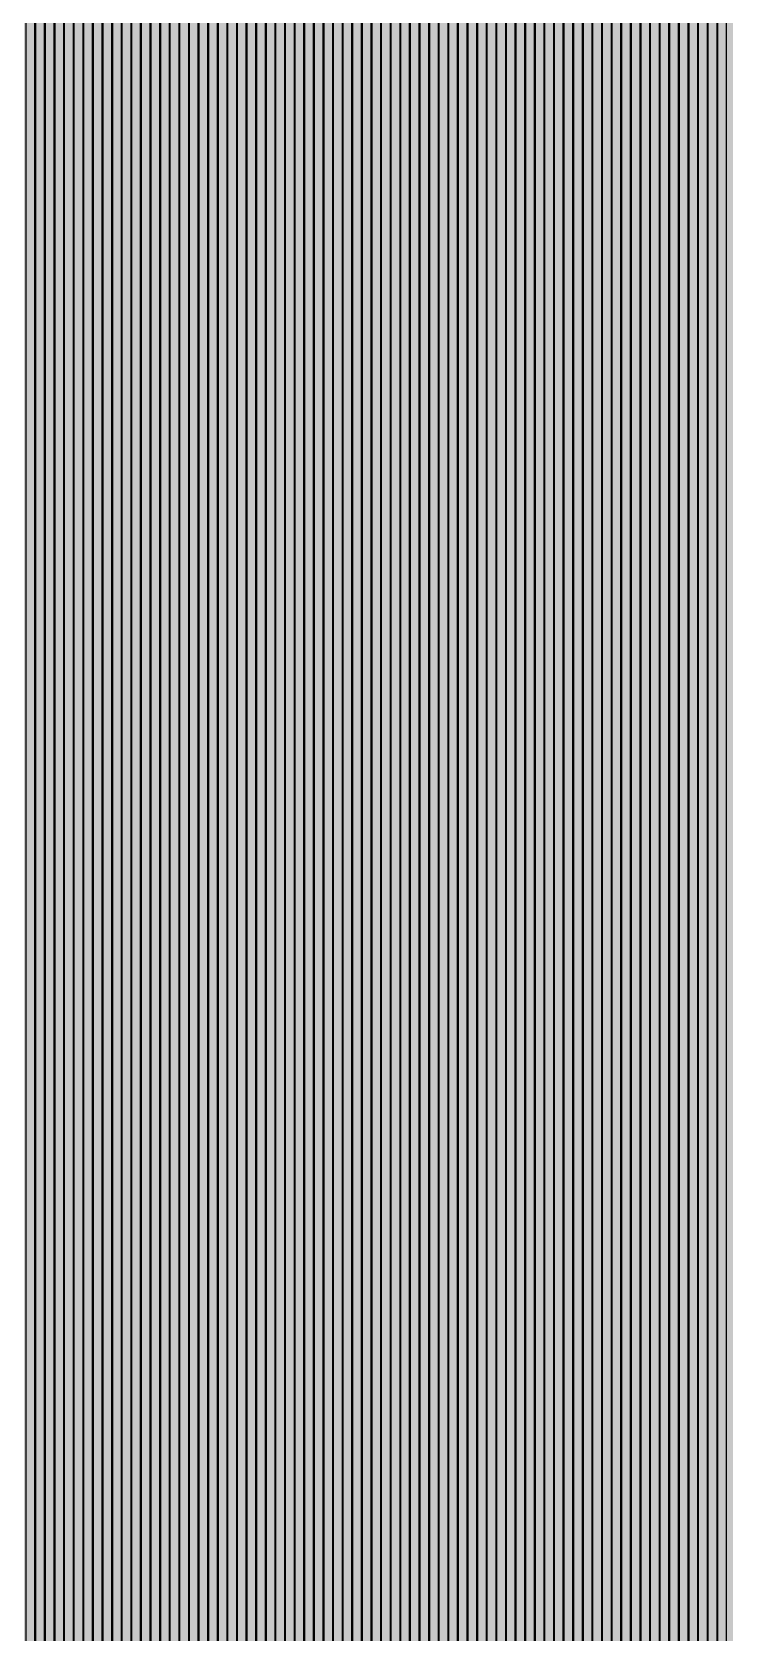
# Model space of a CAD drawing. Header units: metres. Extents: x -7231 to 10969, y -37556 to 1873.
# Drawn here: x 2016 to 2304, y -31537 to -30870 of the extents above; entities that cross this region are included whole.
import ezdxf

# ---------------------------------------------------------------- set-up
doc = ezdxf.new("R2010")
doc.units = ezdxf.units.M
for name, color, linetype in [('Metal1', 4, 'CONTINUOUS'), ('Metal2', 3, 'CONTINUOUS'), ('Polyimide', 7, 'CONTINUOUS')]:
    doc.layers.add(name, color=color, linetype=linetype)

msp = doc.modelspace()

# ---------------------------------------------------------------- hatches: boundary and pattern name
at = {"layer": 'Polyimide'}
msp.add_hatch(color=7, dxfattribs=at).paths.add_polyline_path([(4065.69, -468), (4066.67, -501.99), (4068.51, -535.99), (4071.41, -569.99), (4075.54, -603.99), (4081.04, -637.99), (4088.01, -671.99), (4096.52, -705.98), (4106.62, -739.98), (4118.33, -773.98), (4131.63, -807.98), (4146.49, -841.98), (4162.87, -875.98), (4180.68, -909.97), (4199.83, -943.97), (4220.22, -977.97), (4241.73, -1011.97), (4264.21, -1045.97), (4287.52, -1079.96), (4311.51, -1113.96), (4336.01, -1147.96), (4360.86, -1181.96), (4385.88, -1215.96), (4410.89, -1249.96), (4435.74, -1283.95), (4460.24, -1317.95), (4484.23, -1351.95), (4507.54, -1385.95), (4530.02, -1419.95), (4551.53, -1453.94), (4571.92, -1487.94), (4591.07, -1521.94), (4608.88, -1555.94), (4625.26, -1589.94), (4640.12, -1623.94), (4653.42, -1657.93), (4665.13, -1691.93), (4675.23, -1725.93), (4683.74, -1759.93), (4690.71, -1793.93), (4696.21, -1827.93), (4700.34, -1861.92), (4703.24, -1895.92), (4705.08, -1929.92), (4706.06, -1963.92), (4706.44, -1997.92), (4706.5, -2031.91), (4706.5, -4793.02), (4709.95, -4838.39), (4720.22, -4882.71), (4737.08, -4924.98), (4760.13, -4964.2), (4788.85, -4999.49), (4822.58, -5030.03), (4860.53, -5055.12), (4901.85, -5074.18), (4901.85, -5074.18), (4970.68, -5105.23), (5034.7, -5145.26), (5092.76, -5193.54), (5143.8, -5249.19), (5186.89, -5311.2), (5221.24, -5378.44), (5246.23, -5449.69), (5261.41, -5523.66), (5266.5, -5599), (5261.41, -5674.34), (5246.23, -5748.31), (5221.24, -5819.56), (5186.89, -5886.8), (5143.8, -5948.81), (5092.76, -6004.46), (5034.7, -6052.74), (4970.68, -6092.77), (4901.85, -6123.82), (4860.53, -6142.88), (4822.58, -6167.97), (4788.85, -6198.51), (4760.13, -6233.8), (4737.08, -6273.02), (4720.22, -6315.29), (4709.95, -6359.61), (4706.5, -6404.98), (4706.5, -9221.52), (4709.95, -9266.88), (4720.22, -9311.21), (4737.08, -9353.47), (4760.13, -9392.7), (4788.85, -9427.98), (4822.58, -9458.52), (4860.53, -9483.61), (4901.85, -9502.67), (4970.68, -9533.72), (5034.7, -9573.75), (5092.76, -9622.03), (5143.8, -9677.68), (5186.89, -9739.69), (5221.24, -9806.94), (5246.23, -9878.19), (5261.41, -9952.16), (5266.5, -10027.49), (5261.41, -10102.83), (5246.23, -10176.8), (5221.24, -10248.05), (5186.89, -10315.3), (5143.8, -10377.31), (5092.76, -10432.96), (5034.7, -10481.24), (4970.68, -10521.27), (4901.85, -10552.32), (4860.53, -10571.38), (4822.58, -10596.46), (4788.85, -10627), (4760.13, -10662.29), (4737.08, -10701.52), (4720.22, -10743.78), (4709.95, -10788.1), (4706.5, -10833.47), (4706.5, -13650.01), (4709.95, -13695.38), (4720.22, -13739.7), (4737.08, -13781.96), (4760.13, -13821.19), (4788.85, -13856.48), (4822.58, -13887.02), (4860.53, -13912.11), (4901.85, -13931.17), (4970.68, -13962.22), (5034.7, -14002.25), (5092.76, -14050.53), (5143.8, -14106.18), (5186.89, -14168.19), (5221.24, -14235.43), (5246.23, -14306.68), (5261.41, -14380.65), (5266.5, -14455.99), (5261.41, -14531.33), (5246.23, -14605.29), (5221.24, -14676.55), (5186.89, -14743.79), (5143.8, -14805.8), (5092.76, -14861.45), (5034.7, -14909.73), (4970.68, -14949.76), (4901.85, -14980.81), (4860.53, -14999.87), (4822.58, -15024.96), (4788.85, -15055.5), (4760.13, -15090.79), (4737.08, -15130.01), (4720.22, -15172.27), (4709.95, -15216.6), (4706.5, -15261.97), (4706.5, -15455.99), (4720.95, -15750.04), (4764.14, -16041.26), (4835.68, -16326.84), (4934.86, -16604.04), (5060.74, -16870.18), (5212.09, -17122.7), (5387.47, -17359.17), (5585.18, -17577.31), (5803.32, -17775.02), (6039.79, -17950.4), (6292.31, -18101.75), (6558.45, -18227.63), (6835.65, -18326.81), (7121.23, -18398.34), (7412.45, -18441.54), (7706.5, -18455.99), (9969.01, -18455.99), (10047.42, -18459.84), (10125.08, -18471.36), (10201.23, -18490.44), (10275.15, -18516.89), (10346.12, -18550.45), (10413.46, -18590.81), (10476.52, -18637.58), (10534.69, -18690.3), (10587.41, -18748.47), (10634.18, -18811.53), (10674.54, -18878.87), (10708.11, -18949.84), (10734.56, -19023.76), (10753.63, -19099.92), (10765.15, -19177.58), (10769.01, -19255.99), (10769.01, -20895.8), (10730.24, -20951.41), (10694.6, -21009.08), (10662.21, -21068.63), (10633.17, -21129.89), (10607.55, -21192.66), (10585.45, -21256.74), (10566.93, -21321.96), (10552.05, -21388.09), (10540.84, -21454.95), (10533.35, -21522.33), (10529.6, -21590.02), (10529.6, -21657.81), (10533.35, -21725.5), (10540.84, -21792.87), (10552.05, -21859.73), (10566.93, -21925.87), (10585.45, -21991.08), (10607.55, -22055.17), (10633.17, -22117.94), (10662.21, -22179.19), (10694.6, -22238.74), (10730.24, -22296.41), (10769.01, -22352.03), (10769.01, -32454.24), (10728.74, -32510.49), (10691.72, -32568.92), (10658.05, -32629.35), (10627.85, -32691.58), (10601.2, -32755.42), (10578.21, -32820.67), (10558.93, -32887.1), (10543.44, -32954.52), (10531.77, -33022.71), (10523.97, -33091.44), (10520.07, -33160.51), (10520.07, -33229.69), (10523.97, -33298.75), (10531.77, -33367.49), (10543.44, -33435.67), (10558.93, -33503.09), (10578.21, -33569.53), (10601.2, -33634.77), (10627.85, -33698.61), (10658.05, -33760.85), (10691.72, -33821.28), (10728.74, -33879.71), (10769.01, -33935.96), (10769.01, -36556), (10765.15, -36634.41), (10753.63, -36712.07), (10734.56, -36788.23), (10708.11, -36862.15), (10674.54, -36933.12), (10634.18, -37000.46), (10587.41, -37063.51), (10534.69, -37121.69), (10476.52, -37174.41), (10413.46, -37221.18), (10346.12, -37261.54), (10275.15, -37295.1), (10201.23, -37321.55), (10125.08, -37340.63), (10047.42, -37352.15), (9969.01, -37356), (-6231.01, -37356), (-6309.42, -37352.15), (-6387.08, -37340.63), (-6463.23, -37321.55), (-6537.15, -37295.1), (-6608.12, -37261.54), (-6675.46, -37221.18), (-6738.52, -37174.41), (-6796.69, -37121.69), (-6849.41, -37063.51), (-6896.18, -37000.46), (-6936.54, -36933.12), (-6970.11, -36862.15), (-6996.56, -36788.23), (-7015.63, -36712.07), (-7027.15, -36634.41), (-7031.01, -36556), (-7031.01, -33936), (-6990.74, -33879.75), (-6953.7, -33821.31), (-6920.03, -33760.88), (-6889.82, -33698.64), (-6863.18, -33634.8), (-6840.18, -33569.55), (-6820.9, -33503.11), (-6805.4, -33435.69), (-6793.74, -33367.49), (-6785.94, -33298.75), (-6782.03, -33229.68), (-6782.03, -33160.5), (-6785.94, -33091.43), (-6793.74, -33022.69), (-6805.4, -32954.5), (-6820.9, -32887.07), (-6840.18, -32820.63), (-6863.18, -32755.39), (-6889.82, -32691.54), (-6920.03, -32629.3), (-6953.7, -32568.87), (-6990.74, -32510.43), (-7031.01, -32454.18), (-7031.01, -22364.83), (-6990.74, -22308.58), (-6953.7, -22250.14), (-6920.03, -22189.71), (-6889.82, -22127.47), (-6863.18, -22063.62), (-6840.18, -21998.38), (-6820.9, -21931.94), (-6805.4, -21864.51), (-6793.74, -21796.32), (-6785.94, -21727.58), (-6782.03, -21658.51), (-6782.03, -21589.33), (-6785.94, -21520.26), (-6793.74, -21451.52), (-6805.4, -21383.32), (-6820.9, -21315.9), (-6840.18, -21249.46), (-6863.18, -21184.21), (-6889.82, -21120.37), (-6920.03, -21058.13), (-6953.7, -20997.7), (-6990.74, -20939.26), (-7031.01, -20883.01), (-7031.01, -19255.99), (-7027.15, -19177.58), (-7015.63, -19099.92), (-6996.56, -19023.76), (-6970.11, -18949.84), (-6936.54, -18878.87), (-6896.18, -18811.53), (-6849.41, -18748.47), (-6796.69, -18690.3), (-6738.52, -18637.58), (-6675.46, -18590.81), (-6608.12, -18550.45), (-6537.15, -18516.89), (-6463.23, -18490.44), (-6387.08, -18471.36), (-6309.42, -18459.84), (-6231.01, -18455.99), (-3968.5, -18455.99), (-3674.45, -18441.54), (-3383.23, -18398.34), (-3097.65, -18326.81), (-2820.45, -18227.63), (-2554.31, -18101.75), (-2301.79, -17950.4), (-2065.32, -17775.02), (-1847.18, -17577.31), (-1649.47, -17359.17), (-1474.09, -17122.7), (-1322.74, -16870.18), (-1196.86, -16604.04), (-1097.68, -16326.84), (-1026.14, -16041.26), (-982.95, -15750.04), (-968.5, -15455.99), (-968.5, -15261.97), (-971.95, -15216.6), (-982.22, -15172.27), (-999.08, -15130.01), (-1022.13, -15090.79), (-1050.85, -15055.5), (-1084.58, -15024.96), (-1122.53, -14999.87), (-1163.85, -14980.81), (-1232.68, -14949.76), (-1296.7, -14909.73), (-1354.76, -14861.45), (-1405.8, -14805.8), (-1448.89, -14743.79), (-1483.24, -14676.55), (-1508.23, -14605.29), (-1523.41, -14531.33), (-1528.5, -14455.99), (-1523.41, -14380.65), (-1508.23, -14306.68), (-1483.24, -14235.43), (-1448.89, -14168.19), (-1405.8, -14106.18), (-1354.76, -14050.53), (-1296.7, -14002.25), (-1232.68, -13962.22), (-1163.85, -13931.17), (-1122.53, -13912.11), (-1084.58, -13887.02), (-1050.85, -13856.48), (-1022.13, -13821.19), (-999.08, -13781.96), (-982.22, -13739.7), (-971.95, -13695.38), (-968.5, -13650.01), (-968.5, -12309.64), (-971.95, -12264.27), (-982.22, -12219.94), (-999.08, -12177.68), (-1022.13, -12138.46), (-1050.85, -12103.17), (-1084.58, -12072.63), (-1122.53, -12047.54), (-1163.85, -12028.48), (-1232.68, -11997.43), (-1296.7, -11957.4), (-1354.76, -11909.12), (-1405.8, -11853.47), (-1448.89, -11791.46), (-1483.24, -11724.22), (-1508.23, -11652.96), (-1523.41, -11579), (-1528.5, -11503.66), (-1523.41, -11428.32), (-1508.23, -11354.35), (-1483.24, -11283.1), (-1448.89, -11215.86), (-1405.8, -11153.85), (-1354.76, -11098.2), (-1296.7, -11049.92), (-1232.68, -11009.89), (-1163.85, -10978.84), (-1122.53, -10959.78), (-1084.58, -10934.69), (-1050.85, -10904.15), (-1022.13, -10868.86), (-999.08, -10829.63), (-982.22, -10787.37), (-971.95, -10743.05), (-968.5, -10697.68), (-968.5, -9357.31), (-971.95, -9311.94), (-982.22, -9267.62), (-999.08, -9225.35), (-1022.13, -9186.13), (-1050.85, -9150.84), (-1084.58, -9120.3), (-1122.53, -9095.21), (-1163.85, -9076.15), (-1163.85, -9076.15), (-1232.68, -9045.1), (-1296.7, -9005.07), (-1354.76, -8956.79), (-1405.8, -8901.14), (-1448.89, -8839.13), (-1483.24, -8771.89), (-1508.23, -8700.64), (-1523.41, -8626.67), (-1528.5, -8551.33), (-1523.41, -8475.99), (-1508.23, -8402.02), (-1483.24, -8330.77), (-1448.89, -8263.53), (-1405.8, -8201.52), (-1354.76, -8145.87), (-1296.7, -8097.59), (-1232.68, -8057.56), (-1163.85, -8026.51), (-1163.85, -8026.51), (-1122.53, -8007.45), (-1084.58, -7982.36), (-1050.85, -7951.82), (-1022.13, -7916.53), (-999.08, -7877.31), (-982.22, -7835.04), (-971.95, -7790.72), (-968.5, -7745.35), (-968.5, -6404.98), (-971.95, -6359.61), (-982.22, -6315.29), (-999.08, -6273.02), (-1022.13, -6233.8), (-1050.85, -6198.51), (-1084.58, -6167.97), (-1122.53, -6142.88), (-1163.85, -6123.82), (-1163.85, -6123.82), (-1232.68, -6092.77), (-1296.7, -6052.74), (-1354.76, -6004.46), (-1405.8, -5948.81), (-1448.89, -5886.8), (-1483.24, -5819.56), (-1508.23, -5748.31), (-1523.41, -5674.34), (-1528.5, -5599), (-1523.41, -5523.66), (-1508.23, -5449.69), (-1483.24, -5378.44), (-1448.89, -5311.2), (-1405.8, -5249.19), (-1354.76, -5193.54), (-1296.7, -5145.26), (-1232.68, -5105.23), (-1163.85, -5074.18), (-1163.85, -5074.18), (-1122.53, -5055.12), (-1084.58, -5030.03), (-1050.85, -4999.49), (-1022.13, -4964.2), (-999.08, -4924.98), (-982.22, -4882.71), (-971.95, -4838.39), (-968.5, -4793.02), (-968.5, -2031.91), (-968.44, -1997.92), (-968.06, -1963.92), (-967.05, -1929.92), (-965.18, -1895.92), (-962.22, -1861.92), (-958.01, -1827.93), (-952.41, -1793.93), (-945.31, -1759.93), (-936.64, -1725.93), (-926.35, -1691.93), (-914.43, -1657.93), (-900.88, -1623.94), (-885.74, -1589.94), (-869.05, -1555.94), (-850.91, -1521.94), (-831.4, -1487.94), (-810.63, -1453.94), (-788.72, -1419.95), (-765.82, -1385.95), (-742.07, -1351.95), (-717.63, -1317.95), (-692.67, -1283.95), (-667.36, -1249.96), (-641.88, -1215.96), (-616.39, -1181.96), (-591.08, -1147.96), (-566.12, -1113.96), (-541.68, -1079.96), (-517.93, -1045.97), (-495.03, -1011.97), (-473.12, -977.97), (-452.35, -943.97), (-432.84, -909.97), (-414.7, -875.98), (-398.01, -841.98), (-382.87, -807.98), (-369.32, -773.98), (-357.4, -739.98), (-347.11, -705.98), (-338.44, -671.99), (-331.34, -637.99), (-325.74, -603.99), (-321.53, -569.99), (-318.57, -535.99), (-316.7, -501.99), (-315.69, -468), (-315.31, -434), (-315.25, -400), (-315.25, 401), (-315.25, 451), (-315.25, 1644), (-270.25, 1644), (-270.03, 1637.13), (-269.35, 1630.29), (-268.23, 1623.52), (-266.67, 1616.82), (-264.68, 1610.25), (-262.26, 1603.82), (-259.42, 1597.56), (-256.18, 1591.5), (-252.55, 1585.67), (-248.55, 1580.08), (-244.19, 1574.77), (-239.5, 1569.75), (-234.48, 1565.06), (-229.17, 1560.7), (-223.58, 1556.7), (-217.75, 1553.07), (-211.69, 1549.83), (-205.43, 1546.99), (-199, 1544.57), (-192.43, 1542.58), (-185.73, 1541.02), (-178.96, 1539.9), (-172.12, 1539.22), (-165.25, 1539), (-158.38, 1539.22), (-151.54, 1539.9), (-144.77, 1541.02), (-138.07, 1542.58), (-131.5, 1544.57), (-125.07, 1546.99), (-118.81, 1549.83), (-112.75, 1553.07), (-106.92, 1556.7), (-101.33, 1560.7), (-96.02, 1565.06), (-91, 1569.75), (-86.31, 1574.77), (-81.95, 1580.08), (-77.95, 1585.67), (-74.32, 1591.5), (-71.08, 1597.56), (-68.24, 1603.82), (-65.82, 1610.25), (-63.83, 1616.82), (-62.27, 1623.52), (-61.15, 1630.29), (-60.47, 1637.13), (-60.25, 1644), (1853, 1644), (1853, 1573), (3815.25, 1573), (3815.46, 1579.54), (3816.11, 1586.05), (3817.17, 1592.51), (3818.66, 1598.88), (3820.56, 1605.14), (3822.86, 1611.27), (3825.56, 1617.23), (3828.65, 1623), (3832.1, 1628.56), (3835.91, 1633.88), (3840.07, 1638.93), (3844.54, 1643.71), (3849.32, 1648.18), (3854.37, 1652.34), (3859.69, 1656.15), (3865.25, 1659.6), (3871.02, 1662.69), (3876.98, 1665.39), (3883.11, 1667.69), (3889.37, 1669.59), (3895.74, 1671.08), (3902.2, 1672.14), (3908.71, 1672.79), (3915.25, 1673), (3921.79, 1672.79), (3928.3, 1672.14), (3934.76, 1671.08), (3941.13, 1669.59), (3947.39, 1667.69), (3953.52, 1665.39), (3959.48, 1662.69), (3965.25, 1659.6), (3970.81, 1656.15), (3976.13, 1652.34), (3981.18, 1648.18), (3985.96, 1643.71), (3990.43, 1638.93), (3994.59, 1633.88), (3998.4, 1628.56), (4001.85, 1623), (4004.94, 1617.23), (4007.64, 1611.27), (4009.94, 1605.14), (4011.84, 1598.88), (4013.33, 1592.51), (4014.39, 1586.05), (4015.04, 1579.54), (4015.25, 1573), (4065.25, 1573), (4065.25, 451), (4065.25, 401), (4065.25, -400), (4065.31, -434), (4065.69, -468)])

# ---------------------------------------------------------------- linework, layer by layer
at = {"layer": 'Metal1'}
for points in [[(2016.75, -19211.95), (2016.75, -36058.28), (2045.72, -36087.25), (8250.78, -36087.25), (8277.1, -36057.18), (8266.5, -35889.34), (8266.5, -35041), (8296.5, -35041), (8296.5, -35889.34), (8285.9, -36060.82), (8252.22, -36090.75), (2044.28, -36090.75), (2013.25, -36059.72), (2013.25, -19211.95)], [(2024.75, -19211.95), (2024.75, -36050.28), (2053.72, -36079.25), (7900.78, -36079.25), (7927.08, -36049.17), (7916.5, -35882.94), (7916.5, -35041), (7946.5, -35041), (7946.5, -35882.94), (7935.92, -36052.83), (7902.22, -36082.75), (2052.28, -36082.75), (2021.25, -36051.72), (2021.25, -19211.95)], [(2032.75, -19211.95), (2032.75, -36042.28), (2061.72, -36071.25), (7550.78, -36071.25), (7577.06, -36041.16), (7566.5, -35876.54), (7566.5, -35041), (7596.5, -35041), (7596.5, -35876.54), (7585.94, -36044.84), (7552.22, -36074.75), (2060.28, -36074.75), (2029.25, -36043.72), (2029.25, -19211.95)], [(2040.75, -19211.95), (2040.75, -36034.28), (2069.72, -36063.25), (7200.78, -36063.25), (7227.04, -36033.15), (7216.5, -35870.14), (7216.5, -35041), (7246.5, -35041), (7246.5, -35870.14), (7235.96, -36036.85), (7202.22, -36066.75), (2068.28, -36066.75), (2037.25, -36035.72), (2037.25, -19211.95)], [(2048.75, -19211.95), (2048.75, -36026.28), (2077.72, -36055.25), (6850.78, -36055.25), (6877.02, -36025.14), (6866.5, -35863.74), (6866.5, -35041), (6896.5, -35041), (6896.5, -35863.74), (6885.98, -36028.86), (6852.22, -36058.75), (2076.28, -36058.75), (2045.25, -36027.72), (2045.25, -19211.95)], [(2056.75, -19211.95), (2056.75, -36018.28), (2085.72, -36047.25), (6500.78, -36047.25), (6527, -36017.13), (6516.5, -35857.34), (6516.5, -35041), (6546.5, -35041), (6546.5, -35857.34), (6536, -36020.87), (6502.22, -36050.75), (2084.28, -36050.75), (2053.25, -36019.72), (2053.25, -19211.95)], [(2064.75, -19211.95), (2064.75, -36010.28), (2093.72, -36039.25), (6150.78, -36039.25), (6176.97, -36009.13), (6166.5, -35850.94), (6166.5, -35041), (6196.5, -35041), (6196.5, -35850.94), (6186.03, -36012.87), (6152.22, -36042.75), (2092.28, -36042.75), (2061.25, -36011.72), (2061.25, -19211.95)], [(2072.75, -19211.95), (2072.75, -36002.28), (2101.72, -36031.25), (5800.78, -36031.25), (5826.95, -36001.12), (5816.5, -35844.54), (5816.5, -35041), (5846.5, -35041), (5846.5, -35844.54), (5836.05, -36004.88), (5802.22, -36034.75), (2100.28, -36034.75), (2069.25, -36003.72), (2069.25, -19211.95)], [(2080.75, -19211.95), (2080.75, -35994.28), (2109.72, -36023.25), (5450.78, -36023.25), (5476.93, -35993.11), (5466.5, -35838.14), (5466.5, -35041), (5496.5, -35041), (5496.5, -35838.14), (5486.07, -35996.89), (5452.22, -36026.75), (2108.28, -36026.75), (2077.25, -35995.72), (2077.25, -19211.95)], [(2088.75, -19211.95), (2088.75, -35986.28), (2117.72, -36015.25), (5100.78, -36015.25), (5126.91, -35985.1), (5116.5, -35831.74), (5116.5, -35041), (5146.5, -35041), (5146.5, -35831.74), (5136.09, -35988.9), (5102.22, -36018.75), (2116.28, -36018.75), (2085.25, -35987.72), (2085.25, -19211.95)], [(2096.75, -19211.95), (2096.75, -35978.28), (2125.72, -36007.25), (4750.78, -36007.25), (4776.88, -35977.09), (4766.5, -35825.34), (4766.5, -35041), (4796.5, -35041), (4796.5, -35825.34), (4786.12, -35980.91), (4752.22, -36010.75), (2124.28, -36010.75), (2093.25, -35979.72), (2093.25, -19211.95)], [(2104.75, -19211.95), (2104.75, -35970.28), (2133.72, -35999.25), (4400.78, -35999.25), (4426.86, -35969.08), (4416.5, -35818.94), (4416.5, -35041), (4446.5, -35041), (4446.5, -35818.94), (4436.14, -35972.92), (4402.22, -36002.75), (2132.28, -36002.75), (2101.25, -35971.72), (2101.25, -19211.95)], [(2112.75, -19211.95), (2112.75, -35962.28), (2141.72, -35991.25), (4050.78, -35991.25), (4076.84, -35961.07), (4066.5, -35812.54), (4066.5, -35041), (4096.5, -35041), (4096.5, -35812.54), (4086.16, -35964.93), (4052.22, -35994.75), (2140.28, -35994.75), (2109.25, -35963.72), (2109.25, -19211.95)], [(2120.75, -19211.95), (2120.75, -35954.28), (2149.72, -35983.25), (3700.78, -35983.25), (3726.81, -35953.06), (3716.5, -35806.14), (3716.5, -35041), (3746.5, -35041), (3746.5, -35806.14), (3736.19, -35956.94), (3702.22, -35986.75), (2148.28, -35986.75), (2117.25, -35955.72), (2117.25, -19211.95)], [(2128.75, -19211.95), (2128.75, -33202.28), (2157.72, -33231.25), (9450.78, -33231.25), (9479.75, -33202.28), (9479.75, -31831.72), (9450.78, -31802.75), (9010.78, -31802.75), (8976.56, -31773.04), (8966.5, -31636.94), (8966.5, -30931), (8996.5, -30931), (8996.5, -31636.94), (8986.44, -31768.96), (9012.22, -31799.25), (9452.22, -31799.25), (9483.25, -31830.28), (9483.25, -33203.72), (9452.22, -33234.75), (2156.28, -33234.75), (2125.25, -33203.72), (2125.25, -19211.95)], [(2136.75, -19211.95), (2136.75, -33194.28), (2165.72, -33223.25), (9442.78, -33223.25), (9471.75, -33194.28), (9471.75, -31839.72), (9442.78, -31810.75), (8660.78, -31810.75), (8626.59, -31781.03), (8616.5, -31643.34), (8616.5, -30931), (8646.5, -30931), (8646.5, -31643.34), (8636.41, -31776.97), (8662.22, -31807.25), (9444.22, -31807.25), (9475.25, -31838.28), (9475.25, -33195.72), (9444.22, -33226.75), (2164.28, -33226.75), (2133.25, -33195.72), (2133.25, -19211.95)], [(2144.75, -19211.95), (2144.75, -33186.28), (2173.72, -33215.25), (9434.78, -33215.25), (9463.75, -33186.28), (9463.75, -31847.72), (9434.78, -31818.75), (8310.78, -31818.75), (8276.62, -31789.02), (8266.5, -31649.74), (8266.5, -30931), (8296.5, -30931), (8296.5, -31649.74), (8286.38, -31784.98), (8312.22, -31815.25), (9436.22, -31815.25), (9467.25, -31846.28), (9467.25, -33187.72), (9436.22, -33218.75), (2172.28, -33218.75), (2141.25, -33187.72), (2141.25, -19211.95)], [(2152.75, -19211.95), (2152.75, -33178.28), (2181.72, -33207.25), (9426.78, -33207.25), (9455.75, -33178.28), (9455.75, -31855.72), (9426.78, -31826.75), (7960.78, -31826.75), (7926.65, -31797.01), (7916.5, -31656.14), (7916.5, -30931), (7946.5, -30931), (7946.5, -31656.14), (7936.35, -31792.99), (7962.22, -31823.25), (9428.22, -31823.25), (9459.25, -31854.28), (9459.25, -33179.72), (9428.22, -33210.75), (2180.28, -33210.75), (2149.25, -33179.72), (2149.25, -19211.95)], [(2160.75, -19211.95), (2160.75, -33170.28), (2189.72, -33199.25), (9418.78, -33199.25), (9447.75, -33170.28), (9447.75, -31863.72), (9418.78, -31834.75), (7610.78, -31834.75), (7576.68, -31805), (7566.5, -31662.54), (7566.5, -30931), (7596.5, -30931), (7596.5, -31662.54), (7586.32, -31801), (7612.22, -31831.25), (9420.22, -31831.25), (9451.25, -31862.28), (9451.25, -33171.72), (9420.22, -33202.75), (2188.28, -33202.75), (2157.25, -33171.72), (2157.25, -19211.95)], [(2168.75, -19211.95), (2168.75, -33162.28), (2197.72, -33191.25), (9410.78, -33191.25), (9439.75, -33162.28), (9439.75, -31871.72), (9410.78, -31842.75), (7260.78, -31842.75), (7226.7, -31812.99), (7216.5, -31668.94), (7216.5, -30931), (7246.5, -30931), (7246.5, -31668.94), (7236.3, -31809.01), (7262.22, -31839.25), (9412.22, -31839.25), (9443.25, -31870.28), (9443.25, -33163.72), (9412.22, -33194.75), (2196.28, -33194.75), (2165.25, -33163.72), (2165.25, -19211.95)], [(2176.75, -19211.95), (2176.75, -33154.28), (2205.72, -33183.25), (9402.78, -33183.25), (9431.75, -33154.28), (9431.75, -31879.72), (9402.78, -31850.75), (6910.78, -31850.75), (6876.73, -31820.98), (6866.5, -31675.34), (6866.5, -30931), (6896.5, -30931), (6896.5, -31675.34), (6886.27, -31817.02), (6912.22, -31847.25), (9404.22, -31847.25), (9435.25, -31878.28), (9435.25, -33155.72), (9404.22, -33186.75), (2204.28, -33186.75), (2173.25, -33155.72), (2173.25, -19211.95)], [(2184.75, -19211.95), (2184.75, -33146.28), (2213.72, -33175.25), (9394.78, -33175.25), (9423.75, -33146.28), (9423.75, -31887.72), (9394.78, -31858.75), (6560.78, -31858.75), (6526.75, -31828.97), (6516.5, -31681.74), (6516.5, -30931), (6546.5, -30931), (6546.5, -31681.74), (6536.25, -31825.03), (6562.22, -31855.25), (9396.22, -31855.25), (9427.25, -31886.28), (9427.25, -33147.72), (9396.22, -33178.75), (2212.28, -33178.75), (2181.25, -33147.72), (2181.25, -19211.95)], [(2192.75, -19211.95), (2192.75, -33138.28), (2221.72, -33167.25), (9386.78, -33167.25), (9415.75, -33138.28), (9415.75, -31895.72), (9386.78, -31866.75), (6210.78, -31866.75), (6176.78, -31836.96), (6166.5, -31688.14), (6166.5, -30931), (6196.5, -30931), (6196.5, -31688.14), (6186.22, -31833.04), (6212.22, -31863.25), (9388.22, -31863.25), (9419.25, -31894.28), (9419.25, -33139.72), (9388.22, -33170.75), (2220.28, -33170.75), (2189.25, -33139.72), (2189.25, -19211.95)], [(2200.75, -19211.95), (2200.75, -33130.28), (2229.72, -33159.25), (9378.78, -33159.25), (9407.75, -33130.28), (9407.75, -31903.72), (9378.78, -31874.75), (5860.78, -31874.75), (5826.81, -31844.94), (5816.5, -31694.54), (5816.5, -30931), (5846.5, -30931), (5846.5, -31694.54), (5836.19, -31841.06), (5862.22, -31871.25), (9380.22, -31871.25), (9411.25, -31902.28), (9411.25, -33131.72), (9380.22, -33162.75), (2228.28, -33162.75), (2197.25, -33131.72), (2197.25, -19211.95)], [(2208.75, -19211.95), (2208.75, -33122.28), (2237.72, -33151.25), (9370.78, -33151.25), (9399.75, -33122.28), (9399.75, -31911.72), (9370.78, -31882.75), (5510.78, -31882.75), (5476.83, -31852.93), (5466.5, -31700.94), (5466.5, -30931), (5496.5, -30931), (5496.5, -31700.94), (5486.17, -31849.07), (5512.22, -31879.25), (9372.22, -31879.25), (9403.25, -31910.28), (9403.25, -33123.72), (9372.22, -33154.75), (2236.28, -33154.75), (2205.25, -33123.72), (2205.25, -19211.95)], [(2216.75, -19211.94), (2216.75, -33114.28), (2245.72, -33143.25), (9362.78, -33143.25), (9391.75, -33114.28), (9391.75, -31919.72), (9362.78, -31890.75), (5160.78, -31890.75), (5126.85, -31860.92), (5116.5, -31707.34), (5116.5, -30931), (5146.5, -30931), (5146.5, -31707.34), (5136.15, -31857.08), (5162.22, -31887.25), (9364.22, -31887.25), (9395.25, -31918.28), (9395.25, -33115.72), (9364.22, -33146.75), (2244.28, -33146.75), (2213.25, -33115.72), (2213.25, -19211.94)], [(2224.75, -19211.94), (2224.75, -33106.28), (2253.72, -33135.25), (9354.78, -33135.25), (9383.75, -33106.28), (9383.75, -31927.72), (9354.78, -31898.75), (4810.78, -31898.75), (4776.88, -31868.91), (4766.5, -31713.74), (4766.5, -30931), (4796.5, -30931), (4796.5, -31713.74), (4786.12, -31865.09), (4812.22, -31895.25), (9356.22, -31895.25), (9387.25, -31926.28), (9387.25, -33107.72), (9356.22, -33138.75), (2252.28, -33138.75), (2221.25, -33107.72), (2221.25, -19211.94)], [(2232.75, -19211.94), (2232.75, -33098.28), (2261.72, -33127.25), (9346.78, -33127.25), (9375.75, -33098.28), (9375.75, -31935.72), (9346.78, -31906.75), (4460.78, -31906.75), (4426.9, -31876.91), (4416.5, -31720.14), (4416.5, -30931), (4446.5, -30931), (4446.5, -31720.14), (4436.1, -31873.09), (4462.22, -31903.25), (9348.22, -31903.25), (9379.25, -31934.28), (9379.25, -33099.72), (9348.22, -33130.75), (2260.28, -33130.75), (2229.25, -33099.72), (2229.25, -19211.94)], [(2240.75, -19211.94), (2240.75, -33090.28), (2269.72, -33119.25), (9338.78, -33119.25), (9367.75, -33090.28), (9367.75, -31943.72), (9338.78, -31914.75), (4110.78, -31914.75), (4076.92, -31884.9), (4066.5, -31726.54), (4066.5, -30931), (4096.5, -30931), (4096.5, -31726.54), (4086.08, -31881.1), (4112.22, -31911.25), (9340.22, -31911.25), (9371.25, -31942.28), (9371.25, -33091.72), (9340.22, -33122.75), (2268.28, -33122.75), (2237.25, -33091.72), (2237.25, -19211.94)], [(2248.75, -19211.94), (2248.75, -33082.28), (2277.72, -33111.25), (9330.78, -33111.25), (9359.75, -33082.28), (9359.75, -31951.72), (9330.78, -31922.75), (3760.78, -31922.75), (3726.95, -31892.89), (3716.5, -31732.94), (3716.5, -30931), (3746.5, -30931), (3746.5, -31732.94), (3736.05, -31889.11), (3762.22, -31919.25), (9332.22, -31919.25), (9363.25, -31950.28), (9363.25, -33083.72), (9332.22, -33114.75), (2276.28, -33114.75), (2245.25, -33083.72), (2245.25, -19211.94)], [(2256.75, -19211.94), (2256.75, -33074.28), (2285.72, -33103.25), (8950.78, -33103.25), (8977.14, -33073.19), (8966.5, -32902.14), (8966.5, -32041), (8996.5, -32041), (8996.5, -32902.14), (8985.86, -33076.81), (8952.22, -33106.75), (2284.28, -33106.75), (2253.25, -33075.72), (2253.25, -19211.94)], [(2264.75, -19211.94), (2264.75, -33066.28), (2293.72, -33095.25), (8600.78, -33095.25), (8627.12, -33065.19), (8616.5, -32895.74), (8616.5, -32041), (8646.5, -32041), (8646.5, -32895.74), (8635.88, -33068.81), (8602.22, -33098.75), (2292.28, -33098.75), (2261.25, -33067.72), (2261.25, -19211.94)], [(2272.75, -19211.94), (2272.75, -33058.28), (2301.72, -33087.25), (8250.78, -33087.25), (8277.1, -33057.18), (8266.5, -32889.34), (8266.5, -32041), (8296.5, -32041), (8296.5, -32889.34), (8285.9, -33060.82), (8252.22, -33090.75), (2300.28, -33090.75), (2269.25, -33059.72), (2269.25, -19211.94)], [(2280.75, -19211.94), (2280.75, -33050.28), (2309.72, -33079.25), (7900.78, -33079.25), (7927.08, -33049.17), (7916.5, -32882.94), (7916.5, -32041), (7946.5, -32041), (7946.5, -32882.94), (7935.92, -33052.83), (7902.22, -33082.75), (2308.28, -33082.75), (2277.25, -33051.72), (2277.25, -19211.94)], [(2288.75, -19211.94), (2288.75, -33042.28), (2317.72, -33071.25), (7550.78, -33071.25), (7577.06, -33041.16), (7566.5, -32876.54), (7566.5, -32041), (7596.5, -32041), (7596.5, -32876.54), (7585.94, -33044.84), (7552.22, -33074.75), (2316.28, -33074.75), (2285.25, -33043.72), (2285.25, -19211.94)], [(2296.75, -19211.94), (2296.75, -33034.28), (2325.72, -33063.25), (7200.78, -33063.25), (7227.04, -33033.15), (7216.5, -32870.14), (7216.5, -32041), (7246.5, -32041), (7246.5, -32870.14), (7235.96, -33036.85), (7202.22, -33066.75), (2324.28, -33066.75), (2293.25, -33035.72), (2293.25, -19211.94)], [(2304.75, -19211.94), (2304.75, -33026.28), (2333.72, -33055.25), (6850.78, -33055.25), (6877.02, -33025.14), (6866.5, -32863.74), (6866.5, -32041), (6896.5, -32041), (6896.5, -32863.74), (6885.98, -33028.86), (6852.22, -33058.75), (2332.28, -33058.75), (2301.25, -33027.72), (2301.25, -19211.94)]]:
    msp.add_lwpolyline(points, dxfattribs=at)
at = {"layer": 'Metal2'}
for points in [[(2020.75, -19211.95), (2020.75, -36054.28), (2049.72, -36083.25), (8216.75, -36083.25), (8230.18, -36057.47), (8164.39, -35941.23), (8092.9, -35787.32), (8120.1, -35774.68), (8191.6, -35928.59), (8239.97, -36058.12), (8218.67, -36086.75), (2048.28, -36086.75), (2017.25, -36055.72), (2017.25, -19211.95)], [(2028.75, -19211.95), (2028.75, -36046.28), (2057.72, -36075.25), (7866.75, -36075.25), (7879.78, -36049.63), (7816.03, -35940.63), (7742.96, -35787.46), (7770.04, -35774.54), (7843.11, -35927.71), (7889.81, -36050.22), (7868.68, -36078.75), (2056.28, -36078.75), (2025.25, -36047.72), (2025.25, -19211.95)], [(2036.75, -19211.95), (2036.75, -36038.28), (2065.72, -36067.25), (7516.74, -36067.25), (7529.36, -36041.8), (7467.74, -35939.98), (7393.03, -35787.6), (7419.97, -35774.4), (7494.68, -35926.77), (7539.65, -36042.33), (7518.68, -36070.75), (2064.28, -36070.75), (2033.25, -36039.72), (2033.25, -19211.95)], [(2044.75, -19211.95), (2044.75, -36030.28), (2073.72, -36059.25), (7166.74, -36059.25), (7178.92, -36033.99), (7119.53, -35939.28), (7043.11, -35787.75), (7069.89, -35774.25), (7146.31, -35925.77), (7189.49, -36034.44), (7168.69, -36062.75), (2072.28, -36062.75), (2041.25, -36031.72), (2041.25, -19211.95)], [(2052.75, -19211.95), (2052.75, -36022.28), (2081.72, -36051.25), (6816.73, -36051.25), (6828.45, -36026.19), (6771.38, -35938.53), (6693.19, -35787.91), (6719.81, -35774.09), (6798.01, -35924.71), (6839.33, -36026.56), (6818.7, -36054.75), (2080.28, -36054.75), (2049.25, -36023.72), (2049.25, -19211.95)], [(2060.75, -19211.95), (2060.75, -36014.28), (2089.72, -36043.25), (6466.72, -36043.25), (6477.96, -36018.41), (6423.32, -35937.72), (6343.27, -35788.07), (6369.73, -35773.92), (6449.77, -35923.57), (6489.17, -36018.68), (6468.7, -36046.75), (2088.28, -36046.75), (2057.25, -36015.72), (2057.25, -19211.95)], [(2068.75, -19211.95), (2068.75, -36006.28), (2097.72, -36035.25), (6116.71, -36035.25), (6127.43, -36010.65), (6075.33, -35936.84), (5993.37, -35788.24), (6019.63, -35773.75), (6101.6, -35922.35), (6139.02, -36010.82), (6118.71, -36038.75), (2096.28, -36038.75), (2065.25, -36007.72), (2065.25, -19211.95)], [(2076.75, -19211.95), (2076.75, -35998.28), (2105.72, -36027.25), (5766.71, -36027.25), (5776.87, -36002.9), (5727.44, -35935.9), (5643.47, -35788.42), (5669.53, -35773.58), (5753.51, -35921.05), (5788.87, -36002.96), (5768.72, -36030.75), (2104.28, -36030.75), (2073.25, -35999.72), (2073.25, -19211.95)], [(2084.75, -19211.95), (2084.75, -35990.28), (2113.72, -36019.25), (5416.7, -36019.25), (5426.27, -35995.18), (5379.63, -35934.87), (5293.57, -35788.61), (5319.43, -35773.39), (5405.49, -35919.66), (5438.73, -35995.11), (5418.73, -36022.75), (2112.28, -36022.75), (2081.25, -35991.72), (2081.25, -19211.95)], [(2092.75, -19211.95), (2092.75, -35982.28), (2121.72, -36011.25), (5066.69, -36011.25), (5075.63, -35987.49), (5031.92, -35933.76), (4943.69, -35788.8), (4969.31, -35773.2), (5057.55, -35918.16), (5088.6, -35987.26), (5068.74, -36014.75), (2120.28, -36014.75), (2089.25, -35983.72), (2089.25, -19211.95)], [(2100.75, -19211.95), (2100.75, -35974.28), (2129.72, -36003.25), (4716.68, -36003.25), (4724.94, -35979.82), (4684.31, -35932.56), (4593.81, -35789), (4619.19, -35773), (4709.69, -35916.56), (4738.48, -35979.42), (4718.75, -36006.75), (2128.28, -36006.75), (2097.25, -35975.72), (2097.25, -19211.95)], [(2108.75, -19211.95), (2108.75, -35966.28), (2137.72, -35995.25), (4366.67, -35995.25), (4374.2, -35972.19), (4336.81, -35931.25), (4243.94, -35789.21), (4269.06, -35772.79), (4361.92, -35914.84), (4388.4, -35971.59), (4368.76, -35998.75), (2136.28, -35998.75), (2105.25, -35967.72), (2105.25, -19211.95)], [(2116.75, -19211.95), (2116.75, -35958.28), (2145.72, -35987.25), (4016.66, -35987.25), (4023.39, -35964.59), (3989.41, -35929.83), (3894.09, -35789.43), (3918.91, -35772.57), (4014.23, -35912.98), (4038.34, -35963.77), (4018.77, -35990.75), (2144.28, -35990.75), (2113.25, -35959.72), (2113.25, -19211.95)], [(2124.75, -19211.95), (2124.75, -35950.28), (2153.72, -35979.25), (3666.65, -35979.25), (3672.49, -35957.04), (3642.13, -35928.28), (3544.25, -35789.65), (3568.75, -35772.35), (3666.64, -35910.98), (3688.33, -35955.95), (3668.78, -35982.75), (2152.28, -35982.75), (2121.25, -35951.72), (2121.25, -19211.95)], [(2132.75, -19211.95), (2132.75, -33198.28), (2161.72, -33227.25), (9446.78, -33227.25), (9475.75, -33198.28), (9475.75, -31835.72), (9446.78, -31806.75), (8970.15, -31806.75), (8910.79, -31796.5), (8795.89, -31681.61), (8817.11, -31660.39), (8927.78, -31771.07), (8970.85, -31803.25), (9448.22, -31803.25), (9479.25, -31834.28), (9479.25, -33199.72), (9448.22, -33230.75), (2160.28, -33230.75), (2129.25, -33199.72), (2129.25, -19211.95)], [(2140.75, -19211.95), (2140.75, -33190.28), (2169.72, -33219.25), (9438.78, -33219.25), (9467.75, -33190.28), (9467.75, -31843.72), (9438.78, -31814.75), (8628.15, -31814.75), (8568.94, -31804.28), (8565.89, -31801.61), (8445.89, -31681.61), (8467.11, -31660.39), (8587.11, -31780.39), (8585.64, -31779.29), (8628.85, -31811.25), (9440.22, -31811.25), (9471.25, -31842.28), (9471.25, -33191.72), (9440.22, -33222.75), (2168.28, -33222.75), (2137.25, -33191.72), (2137.25, -19211.95)], [(2148.75, -19211.95), (2148.75, -33182.28), (2177.72, -33211.25), (9430.78, -33211.25), (9459.75, -33182.28), (9459.75, -31851.72), (9430.78, -31822.75), (8286.15, -31822.75), (8228.16, -31810.45), (8215.89, -31801.61), (8095.89, -31681.61), (8117.11, -31660.39), (8237.11, -31780.39), (8242.41, -31789.13), (8286.85, -31819.25), (9432.22, -31819.25), (9463.25, -31850.28), (9463.25, -33183.72), (9432.22, -33214.75), (2176.28, -33214.75), (2145.25, -33183.72), (2145.25, -19211.95)], [(2156.75, -19211.95), (2156.75, -33174.28), (2185.72, -33203.25), (9422.78, -33203.25), (9451.75, -33174.28), (9451.75, -31859.72), (9422.78, -31830.75), (7944.15, -31830.75), (7887.04, -31817.13), (7865.89, -31801.61), (7745.89, -31681.61), (7767.11, -31660.39), (7887.11, -31780.39), (7899.53, -31798.44), (7944.85, -31827.25), (9424.22, -31827.25), (9455.25, -31858.28), (9455.25, -33175.72), (9424.22, -33206.75), (2184.28, -33206.75), (2153.25, -33175.72), (2153.25, -19211.95)], [(2164.75, -19211.95), (2164.75, -33166.28), (2193.72, -33195.25), (9414.78, -33195.25), (9443.75, -33166.28), (9443.75, -31867.72), (9414.78, -31838.75), (7602.15, -31838.75), (7545.7, -31824.15), (7515.89, -31801.61), (7395.89, -31681.61), (7417.11, -31660.39), (7537.11, -31780.39), (7556.88, -31807.42), (7602.85, -31835.25), (9416.22, -31835.25), (9447.25, -31866.28), (9447.25, -33167.72), (9416.22, -33198.75), (2192.28, -33198.75), (2161.25, -33167.72), (2161.25, -19211.95)], [(2172.75, -19211.95), (2172.75, -33158.28), (2201.72, -33187.25), (9406.78, -33187.25), (9435.75, -33158.28), (9435.75, -31875.72), (9406.78, -31846.75), (7260.15, -31846.75), (7204.21, -31831.39), (7165.89, -31801.61), (7045.89, -31681.61), (7067.11, -31660.39), (7187.11, -31780.39), (7214.37, -31816.19), (7260.85, -31843.25), (9408.22, -31843.25), (9439.25, -31874.28), (9439.25, -33159.72), (9408.22, -33190.75), (2200.28, -33190.75), (2169.25, -33159.72), (2169.25, -19211.95)], [(2180.75, -19211.95), (2180.75, -33150.28), (2209.72, -33179.25), (9398.78, -33179.25), (9427.75, -33150.28), (9427.75, -31883.72), (9398.78, -31854.75), (6877.31, -31854.75), (6822.72, -31837.41), (6798.68, -31814.27), (6694.65, -31680.19), (6718.35, -31661.8), (6822.38, -31795.88), (6835.93, -31821.18), (6878.12, -31851.25), (9400.22, -31851.25), (9431.25, -31882.28), (9431.25, -33151.72), (9400.22, -33182.75), (2208.28, -33182.75), (2177.25, -33151.72), (2177.25, -19211.95)], [(2188.75, -19211.95), (2188.75, -33142.28), (2217.72, -33171.25), (9390.78, -33171.25), (9419.75, -33142.28), (9419.75, -31891.72), (9390.78, -31862.75), (6527.3, -31862.75), (6473.48, -31844.47), (6445.69, -31816.15), (6344.46, -31679.95), (6368.54, -31662.05), (6469.77, -31798.26), (6486.16, -31829.38), (6528.13, -31859.25), (9392.22, -31859.25), (9423.25, -31890.28), (9423.25, -33143.72), (9392.22, -33174.75), (2216.28, -33174.75), (2185.25, -33143.72), (2185.25, -19211.95)], [(2196.75, -19211.95), (2196.75, -33134.28), (2225.72, -33163.25), (9382.78, -33163.25), (9411.75, -33134.28), (9411.75, -31899.72), (9382.78, -31870.75), (6177.29, -31870.75), (6124.2, -31851.62), (6092.83, -31817.88), (5994.29, -31679.71), (6018.71, -31662.29), (6117.25, -31800.46), (6136.39, -31837.54), (6178.14, -31867.25), (9384.22, -31867.25), (9415.25, -31898.28), (9415.25, -33135.72), (9384.22, -33166.75), (2224.28, -33166.75), (2193.25, -33135.72), (2193.25, -19211.95)], [(2204.75, -19211.95), (2204.75, -33126.28), (2233.72, -33155.25), (9374.78, -33155.25), (9403.75, -33126.28), (9403.75, -31907.72), (9374.78, -31878.75), (5827.28, -31878.75), (5774.88, -31858.85), (5740.08, -31819.46), (5644.13, -31679.48), (5668.87, -31662.52), (5764.83, -31802.49), (5786.62, -31845.66), (5828.15, -31875.25), (9376.22, -31875.25), (9407.25, -31906.28), (9407.25, -33127.72), (9376.22, -33158.75), (2232.28, -33158.75), (2201.25, -33127.72), (2201.25, -19211.95)], [(2212.75, -19211.95), (2212.75, -33118.28), (2241.72, -33147.25), (9366.78, -33147.25), (9395.75, -33118.28), (9395.75, -31915.72), (9366.78, -31886.75), (5477.27, -31886.75), (5425.52, -31866.16), (5387.45, -31820.91), (5293.98, -31679.26), (5319.02, -31662.74), (5412.49, -31804.38), (5436.86, -31853.76), (5478.15, -31883.25), (9368.22, -31883.25), (9399.25, -31914.28), (9399.25, -33119.72), (9368.22, -33150.75), (2240.28, -33150.75), (2209.25, -33119.72), (2209.25, -19211.95)], [(2220.75, -19211.94), (2220.75, -33110.28), (2249.72, -33139.25), (9358.78, -33139.25), (9387.75, -33110.28), (9387.75, -31923.72), (9358.78, -31894.75), (5127.26, -31894.75), (5076.13, -31873.53), (5034.93, -31822.24), (4943.84, -31679.05), (4969.16, -31662.95), (5060.24, -31806.14), (5087.09, -31861.84), (5128.16, -31891.25), (9360.22, -31891.25), (9391.25, -31922.28), (9391.25, -33111.72), (9360.22, -33142.75), (2248.28, -33142.75), (2217.25, -33111.72), (2217.25, -19211.94)], [(2228.75, -19211.94), (2228.75, -33102.28), (2257.72, -33131.25), (9350.78, -33131.25), (9379.75, -33102.28), (9379.75, -31931.72), (9350.78, -31902.75), (4777.26, -31902.75), (4726.71, -31880.96), (4682.51, -31823.47), (4593.72, -31678.85), (4619.28, -31663.15), (4708.08, -31807.77), (4737.32, -31869.91), (4778.17, -31899.25), (9352.22, -31899.25), (9383.25, -31930.28), (9383.25, -33103.72), (9352.22, -33134.75), (2256.28, -33134.75), (2225.25, -33103.72), (2225.25, -19211.94)], [(2236.75, -19211.94), (2236.75, -33094.28), (2265.72, -33123.25), (9342.78, -33123.25), (9371.75, -33094.28), (9371.75, -31939.72), (9342.78, -31910.75), (4427.25, -31910.75), (4377.26, -31888.44), (4330.2, -31824.6), (4243.6, -31678.65), (4269.4, -31663.35), (4356, -31809.29), (4387.55, -31877.96), (4428.18, -31907.25), (9344.22, -31907.25), (9375.25, -31938.28), (9375.25, -33095.72), (9344.22, -33126.75), (2264.28, -33126.75), (2233.25, -33095.72), (2233.25, -19211.94)], [(2244.75, -19211.94), (2244.75, -33086.28), (2273.72, -33115.25), (9334.78, -33115.25), (9363.75, -33086.28), (9363.75, -31947.72), (9334.78, -31918.75), (4077.24, -31918.75), (4027.78, -31895.96), (3977.98, -31825.65), (3893.49, -31678.47), (3919.51, -31663.53), (4004, -31810.71), (4037.78, -31886), (4078.18, -31915.25), (9336.22, -31915.25), (9367.25, -31946.28), (9367.25, -33087.72), (9336.22, -33118.75), (2272.28, -33118.75), (2241.25, -33087.72), (2241.25, -19211.94)], [(2252.75, -19211.94), (2252.75, -33078.28), (2281.72, -33107.25), (9326.78, -33107.25), (9355.75, -33078.28), (9355.75, -31955.72), (9326.78, -31926.75), (3727.24, -31926.75), (3678.27, -31903.52), (3625.85, -31826.61), (3543.39, -31678.29), (3569.61, -31663.71), (3652.07, -31812.04), (3688, -31894.03), (3728.19, -31923.25), (9328.22, -31923.25), (9359.25, -31954.28), (9359.25, -33079.72), (9328.22, -33110.75), (2280.28, -33110.75), (2249.25, -33079.72), (2249.25, -19211.94)], [(2260.75, -19211.94), (2260.75, -33070.28), (2289.72, -33099.25), (8916.76, -33099.25), (8930.83, -33073.17), (8863.94, -32948.32), (8792.78, -32787.06), (8820.22, -32774.94), (8891.39, -32936.21), (8940.38, -33073.94), (8918.66, -33102.75), (2288.28, -33102.75), (2257.25, -33071.72), (2257.25, -19211.94)], [(2268.75, -19211.94), (2268.75, -33062.28), (2297.72, -33091.25), (8566.76, -33091.25), (8580.52, -33065.31), (8513.96, -32944.33), (8442.83, -32787.18), (8470.17, -32774.81), (8541.29, -32931.96), (8590.17, -33066.03), (8568.67, -33094.75), (2296.28, -33094.75), (2265.25, -33063.72), (2265.25, -19211.94)], [(2276.75, -19211.94), (2276.75, -33054.28), (2305.72, -33083.25), (8216.75, -33083.25), (8230.18, -33057.47), (8164.39, -32941.23), (8092.9, -32787.32), (8120.1, -32774.68), (8191.6, -32928.59), (8239.97, -33058.12), (8218.67, -33086.75), (2304.28, -33086.75), (2273.25, -33055.72), (2273.25, -19211.94)], [(2284.75, -19211.94), (2284.75, -33046.28), (2313.72, -33075.25), (7866.75, -33075.25), (7879.78, -33049.63), (7816.03, -32940.63), (7742.96, -32787.46), (7770.04, -32774.54), (7843.11, -32927.71), (7889.81, -33050.22), (7868.68, -33078.75), (2312.28, -33078.75), (2281.25, -33047.72), (2281.25, -19211.94)], [(2292.75, -19211.94), (2292.75, -33038.28), (2321.72, -33067.25), (7516.74, -33067.25), (7529.36, -33041.8), (7467.74, -32939.98), (7393.03, -32787.6), (7419.97, -32774.4), (7494.68, -32926.77), (7539.65, -33042.33), (7518.68, -33070.75), (2320.28, -33070.75), (2289.25, -33039.72), (2289.25, -19211.94)], [(2300.75, -19211.94), (2300.75, -33030.28), (2329.72, -33059.25), (7166.74, -33059.25), (7178.92, -33033.99), (7119.53, -32939.28), (7043.11, -32787.75), (7069.89, -32774.25), (7146.31, -32925.77), (7189.49, -33034.44), (7168.69, -33062.75), (2328.28, -33062.75), (2297.25, -33031.72), (2297.25, -19211.94)]]:
    msp.add_lwpolyline(points, dxfattribs=at)

doc.saveas('drawing.dxf')
